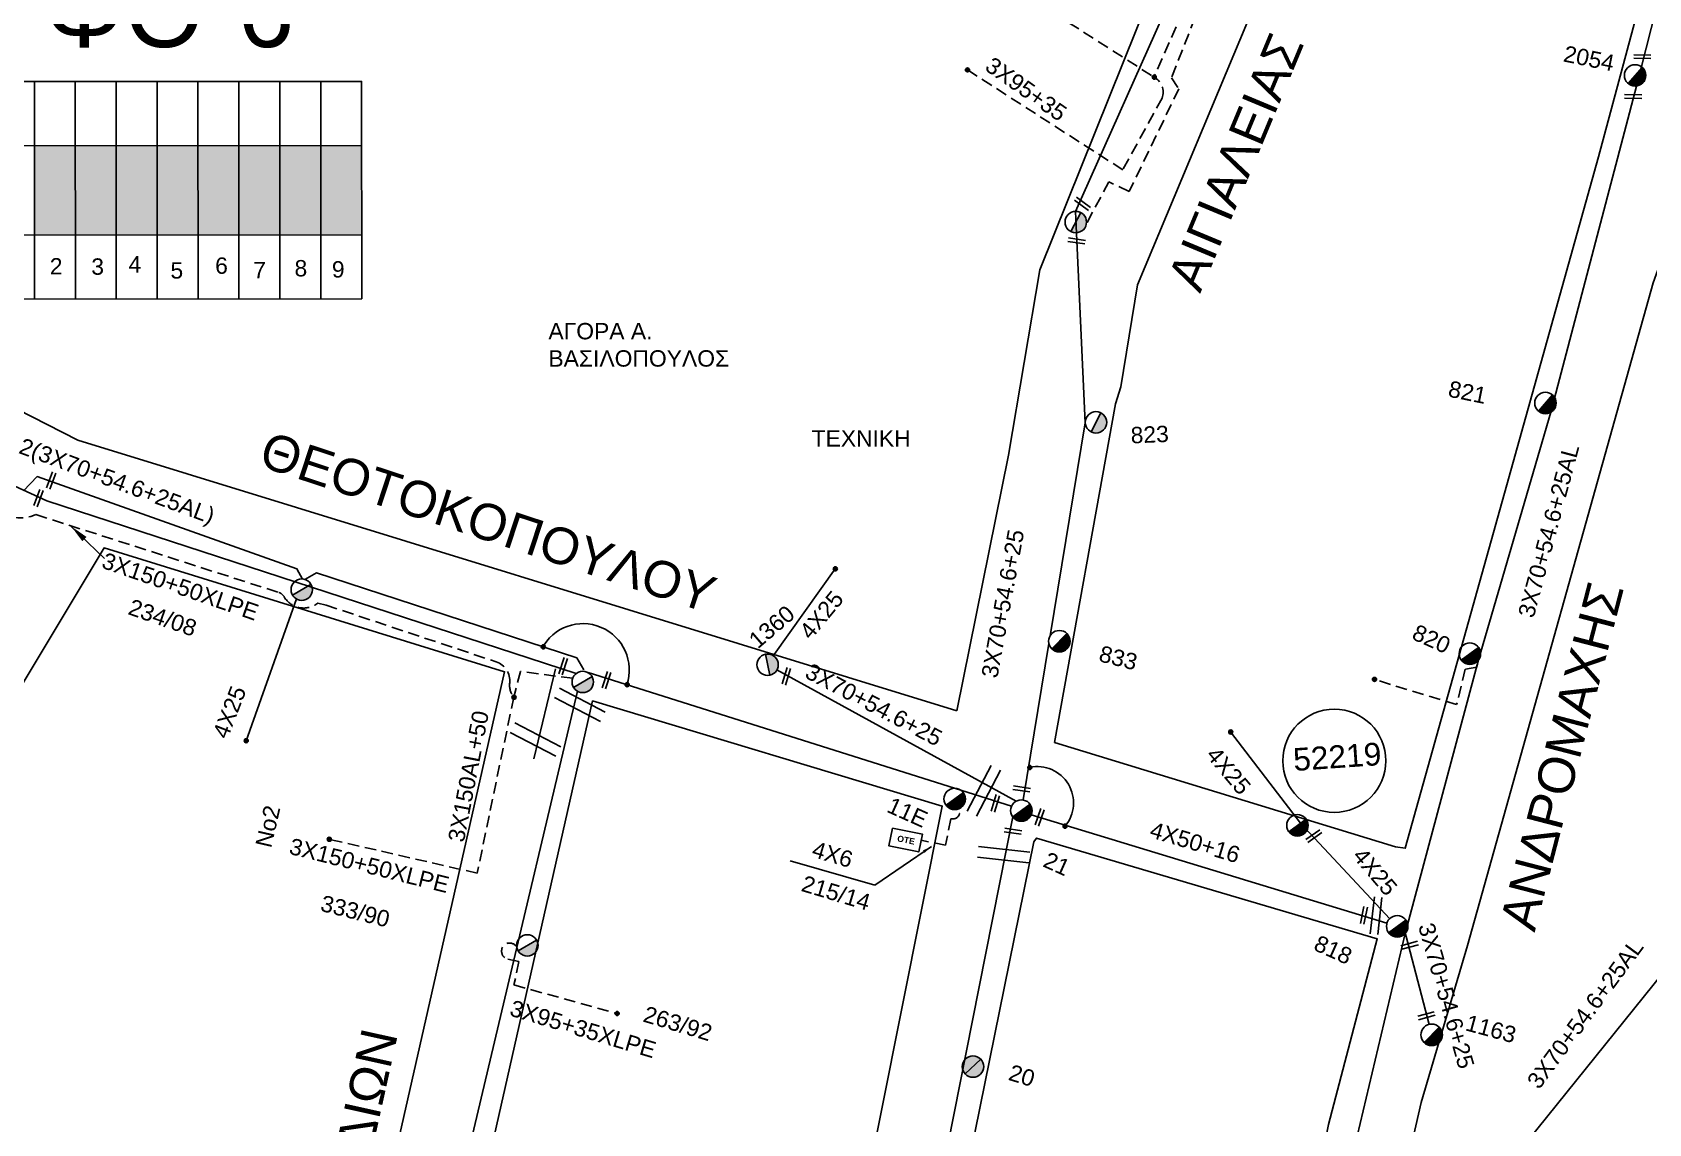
# Model space of a CAD drawing. Header units: millimetres. Extents: x 2999 to 5218, y 1863 to 2903.
# Drawn here: x 4649.8 to 4827.6, y 2590 to 2710 of the extents above; entities that cross this region are included whole.
import ezdxf
from ezdxf.enums import TextEntityAlignment as Align

# ---------------------------------------------------------------- set-up
doc = ezdxf.new("R2010")
doc.units = ezdxf.units.MM
doc.header["$LTSCALE"] = 0.5
doc.linetypes.add('DASHED', pattern=[19.05, 12.7, -6.35])
for name, color, linetype in [('Pillar OTE', 7, 'Continuous'), ('Άγνωστα', 7, 'Continuous'), ('Ασφαλειοκιβώτια Χ.Τ 9 αναχωρήσεων', 7, 'Continuous'), ('Γυμνά εναέρια ΧΤ και ΦΟΠ (3Φ)   4x50+16AL', 7, 'Continuous'), ('Επιγραφές - Σχήματα', 7, 'Continuous'), ('Καλώδια ΧΤ   3x150+50AL', 7, 'DASHED'), ('Καλώδια ΧΤ   3x150AL+50XLPE', 7, 'DASHED'), ('Καλώδια ΧΤ   3x95+35 CU', 7, 'DASHED'), ('Μηχανική τομή', 7, 'Continuous'), ('Στύλος Ξύλινος', 7, 'Continuous'), ('Στύλος Ξύλινος @ 1', 7, 'Continuous'), ('Στύλος ΦΜ', 7, 'Continuous'), ('Στύλος ΦΜ @ 1', 7, 'Continuous'), ('Συνδέσεις', 7, 'Continuous'), ('Συνεστραμμένα ΧΤ   3x70+54.6+25 AL', 7, 'SYN_LINE'), ('Τομή', 7, 'Continuous'), ('Υπόβαθρο ΔΕΗ', 7, 'Continuous'), ('Υπόγεια καλώδια Παροχών ΧΤ   4x25', 7, 'DASHED'), ('Υπόγεια καλώδια Παροχών ΧΤ   4x6', 7, 'DASHED')]:
    doc.layers.add(name, color=color, linetype=linetype)
doc.styles.add('arial', font='ARIAL.TTF')
doc.styles.get("Standard").update_dxf_attribs({"font": 'ARIAL.TTF'})
doc.linetypes.add('SYN_LINE', pattern='A,0.5,-0.0001,["/\\/\\/\\/",Standard,S=0.1,R=0,X=0,Y=-0.05],-0.25', length=0.7501)
doc.dimstyles.new('ISO-25', dxfattribs={"dimtxt": 2.5, "dimasz": 2.5, "dimexe": 1.25, "dimexo": 0.625, "dimtad": 1, "dimtxsty": 'Standard', "dimcen": 2.5, "dimadec": 0, "dimazin": 0, "dimtfac": 1, "dimtmove": 0, "dimatfit": 3, "dimfxl": 1, "dimarcsym": 0})

# ---------------------------------------------------------------- blocks, each defined once
blk = doc.blocks.new('ΑΣΦΑΛΕΙΟΚΙΒΩΤΙΟ ΥΠΟΣΤΑΘΜΟΥ 9 ΑΝΑΧΩΡΗΣΕΩΝ')
at = {"layer": 'Ασφαλειοκιβώτια Χ.Τ 9 αναχωρήσεων', "ltscale": 40}
for p, q in [((-23.8, 40.36), (24.02, 40.36)), ((-9.72, 40.36), (-9.72, -40.64)), ((9.94, 40.36), (9.94, -40.64)), ((-23.8, 31.36), (24.02, 31.36)), ((-23.8, 22.36), (24.02, 22.36)), ((-23.8, 13.36), (24.02, 13.36)), ((-23.8, 4.36), (24.02, 4.36)), ((-23.8, -4.64), (24.02, -4.64)), ((-23.8, -13.64), (24.02, -13.64)), ((-23.8, -22.64), (24.02, -22.64)), ((-23.8, -31.64), (24.02, -31.64))]:
    blk.add_line(p, q, dxfattribs=at)
at = {"layer": 'Ασφαλειοκιβώτια Χ.Τ 9 αναχωρήσεων'}
blk.add_lwpolyline([(-23.8, -40.64), (24.02, -40.64), (24.02, 40.36), (-23.8, 40.36)], close=True, dxfattribs=at)
for s, p in [('1', (-18.54, 37.25)), ('2', (-18.39, 27.98)), ('3', (-18.45, 18.85)), ('4', (-17.96, 10.67)), ('5', (-19.3, 1.44)), ('6', (-18.25, -8.4)), ('7', (-19.23, -16.79)), ('8', (-18.84, -25.86)), ('9', (-19.09, -34.08))]:
    blk.add_text(s, height=3.6, rotation=270, dxfattribs=at).set_placement(p)
at = {"layer": 'Ασφαλειοκιβώτια Χ.Τ 9 αναχωρήσεων', "ltscale": 40}
for tag, height, p in [('ΟΝΟΜΑ', 5, (-0.16, 44.31)), ('ΚΕΙΜΕΝΟ 1', 2, (17.06, 35.59)), ('ΚΕΙΜΕΝΟ 2', 2, (17.06, 26.88)), ('ΚΕΙΜΕΝΟ 3', 2, (17.06, 17.69)), ('ΚΕΙΜΕΝΟ 4', 2, (17.06, 8.71)), ('ΚΕΙΜΕΝΟ 5', 2, (17.06, -0.13)), ('ΚΕΙΜΕΝΟ 6', 2, (17.06, -9.05)), ('ΚΕΙΜΕΝΟ 7', 2, (17.06, -18.13)), ('ΚΕΙΜΕΝΟ 8', 2, (17.06, -26.85)), ('ΚΕΙΜΕΝΟ 9', 2, (17.06, -35.99)), ('ΣΧ', 2, (-0.1, -42.64))]:
    blk.add_attdef(tag, text='', height=height, dxfattribs=at).set_placement(p, align=Align.MIDDLE_CENTER)
blk = doc.blocks.new('ΜΗΧΑΝΙΚΗ ΤΟΜΗ')
at = {"layer": 'Μηχανική τομή', "ltscale": 40}
for p, q in [((-1.89, 0.78), (1.89, 0.78)), ((1.89, 0), (-1.89, 0))]:
    blk.add_line(p, q, dxfattribs=at)
blk = doc.blocks.new('ΥΠΑΡΧΩΝ ΤΣΙΜΕΝΤΕΝΙΟΣ ΣΤΥΛΟΣ')
at = {"layer": 'Στύλος ΦΜ'}
blk.add_hatch(color=7, dxfattribs=at).paths.add_polyline_path([(-1.29, -2.28, 0.574793), (2.62, 0, 0.268822), (1.3, 2.27)])
at = {"layer": 'Στύλος ΦΜ', "color": 7}
blk.add_line((-1.29, -2.28), (1.3, 2.27), dxfattribs=at)
blk.add_circle((0, 0), 2.62, dxfattribs=at)
at = {"layer": 'Στύλος ΦΜ', "flags": 4}
for tag, p in [('ΑΡΙΘΜΟΣ', (-4.68, 8.05)), ('ΤΥΠΟΣ', (-4.91, 3.03))]:
    blk.add_attdef(tag, p, '', height=4, dxfattribs=at)
blk = doc.blocks.new('ΥΠΑΡΧΩΝ ΞΥΛΙΝΟΣ ΣΤΥΛΟΣ')
at = {"layer": 'Στύλος Ξύλινος'}
h = blk.add_hatch(color=7, dxfattribs=at)
h.paths.add_polyline_path([(-2.62, 0, 0.270008), (-1.29, -2.28), (1.3, 2.27, 0.576266)])
h.paths.add_polyline_path([(-1.29, -2.28, 0.574793), (2.62, 0, 0.268822), (1.3, 2.27)])
at = {"layer": 'Στύλος Ξύλινος', "color": 7}
blk.add_line((-1.29, -2.28), (1.3, 2.27), dxfattribs=at)
blk.add_circle((0, 0), 2.62, dxfattribs=at)
at = {"layer": 'Στύλος Ξύλινος', "flags": 4}
for tag, p in [('ΑΡΙΘΜΟΣ', (-4.91, 8.6)), ('ΤΥΠΟΣ', (-4.85, 3.39))]:
    blk.add_attdef(tag, p, '', height=4, dxfattribs=at)
blk = doc.blocks.new('ΤΟΜΗ')
at = {"layer": 'Τομή', "ltscale": 40}
for p, q in [((-5.68, 0), (5.68, 0)), ((5.68, -2.33), (-5.68, -2.33))]:
    blk.add_line(p, q, dxfattribs=at)
blk = doc.blocks.new('_ΣΥΝΔΕΣΗ')
at = {"layer": 'Συνδέσεις', "linetype": 'SYN_LINE', "ltscale": 40}
blk.add_hatch(color=256, dxfattribs=at).paths.add_polyline_path([(0.5, -0.01, 1), (-0.5, -0.01, 1)])
at = {"layer": 'Συνδέσεις'}
blk.add_circle((0, -0.01), 0.5, dxfattribs=at)
blk = doc.blocks.new('PILLAR ΟΤΕ')
at = {"layer": 'Pillar OTE', "ltscale": 40}
blk.add_lwpolyline([(-3.31, 2.02), (3.39, 2.02), (3.39, -1.99), (-3.31, -1.99)], close=True, dxfattribs=at)
at = {"layer": 'Pillar OTE', "insert": (-1.81, 0.71), "char_height": 1.3575, "width": 109.961, "attachment_point": 1}
blk.add_mtext('{\\fArial|b1|i0|c161|p34;OTE}', dxfattribs=at)

msp = doc.modelspace()

# ---------------------------------------------------------------- hatches: boundary and pattern name
at = {"layer": 'Ασφαλειοκιβώτια Χ.Τ 9 αναχωρήσεων', "ltscale": 40}
for color, points in [(2, [(4649.99, 2697.57), (4650, 2687.74), (4654.5, 2687.74), (4654.49, 2697.57)]), (6, [(4654.49, 2697.57), (4654.5, 2687.74), (4659, 2687.75), (4658.99, 2697.57)]), (170, [(4658.99, 2697.57), (4659, 2687.75), (4663.5, 2687.75), (4663.49, 2697.58)]), (30, [(4663.49, 2697.58), (4663.5, 2687.75), (4668, 2687.75), (4667.99, 2697.58)]), (27, [(4667.99, 2697.58), (4668, 2687.75), (4672.5, 2687.75), (4672.49, 2697.58)]), (1, [(4672.49, 2697.58), (4672.5, 2687.75), (4677, 2687.76), (4676.99, 2697.58)]), (133, [(4676.99, 2697.58), (4677, 2687.76), (4681.5, 2687.76), (4681.49, 2697.58)]), (85, [(4681.49, 2697.58), (4681.5, 2687.76), (4686, 2687.76), (4685.99, 2697.59)])]:
    msp.add_hatch(color=color, dxfattribs=at).paths.add_polyline_path(points)

# ---------------------------------------------------------------- linework, layer by layer
at = {"layer": 'Άγνωστα', "color": 85, "linetype": 'DASHED', "ltscale": 0.2}
for points in [[(4730.7, 2760.76), (4785.02, 2724.65), (4782.69, 2719.77), (4781.15, 2720.53), (4775.08, 2705.03), (4775.88, 2703.82), (4770.43, 2692.54), (4768.2, 2693.6), (4765.72, 2689.02)], [(4698.72, 2617.58), (4682.4, 2621.32)]]:
    msp.add_lwpolyline(points, dxfattribs=at)
at = {"layer": 'Άγνωστα', "color": 151, "linetype": 'DASHED', "ltscale": 0.2}
for points in [[(4734.8, 2756), (4781.79, 2724.57), (4773.15, 2705.11)], [(4757.38, 2715.2), (4773.15, 2705.11)]]:
    msp.add_lwpolyline(points, dxfattribs=at)
at = {"layer": 'Άγνωστα', "color": 6, "linetype": 'DASHED', "ltscale": 0.2}
msp.add_lwpolyline([(4808.85, 2641.04), (4808.67, 2640.24), (4807.37, 2640), (4806.44, 2636.12), (4797.4, 2638.88)], dxfattribs=at)
at = {"layer": 'Άγνωστα', "color": 2, "ltscale": 40}
msp.add_lwpolyline([(4757.48, 2624.95), (4710.91, 2639.63), (4710.91, 2639.63)], dxfattribs=at)
at = {"layer": 'Άγνωστα', "color": 173, "ltscale": 40}
msp.add_lwpolyline([(4709.73, 2637.59), (4691.47, 2560.49), (4688.07, 2544.4)], dxfattribs=at)
at = {"layer": 'Γυμνά εναέρια ΧΤ και ΦΟΠ (3Φ)   4x50+16AL', "color": 1, "ltscale": 40}
msp.add_lwpolyline([(4740.25, 2535.99), (4753.19, 2601.37), (4757.61, 2623.78)], dxfattribs=at)
at = {"layer": 'Γυμνά εναέρια ΧΤ και ΦΟΠ (3Φ)   4x50+16AL', "color": 85, "ltscale": 40}
msp.add_lwpolyline([(4759.63, 2623.99), (4798.77, 2612.08)], dxfattribs=at)
at = {"layer": 'Επιγραφές - Σχήματα', "ltscale": 0.2}
msp.add_line((4707.33, 2640.04), (4704.94, 2630.17), dxfattribs=at)
at = {"layer": 'Επιγραφές - Σχήματα', "color": 173, "linetype": 'DASHED', "ltscale": 0.2}
msp.add_lwpolyline([(4702.07, 2608.14), (4703.3, 2607.87), (4702.75, 2605.29), (4714.07, 2602.16)], dxfattribs=at)
at = {"layer": 'Επιγραφές - Σχήματα'}
msp.add_circle((4792.98, 2629.94), 5.67, dxfattribs=at)
at = {"layer": 'Επιγραφές - Σχήματα', "ltscale": 0.2}
for centre, radius, start, end in [((4710.34, 2639.93), 5.09, 341.3293, 152.608), ((4760.31, 2625.31), 3.99, 320.0592, 101.912)]:
    msp.add_arc(centre, radius, start, end, dxfattribs=at)
at = {"layer": 'Επιγραφές - Σχήματα', "color": 173, "linetype": 'DASHED', "ltscale": 0.2}
msp.add_arc((4702.28, 2609.01), 0.894, 28.6912, 256.3551, dxfattribs=at)
at = {"layer": 'Καλώδια ΧΤ   3x150+50AL', "color": 85, "ltscale": 0.2}
msp.add_lwpolyline([(4602.2, 2695.76, -0.599767), (4603.85, 2690.2), (4597.91, 2683.48), (4611.41, 2676.37, -0.806038), (4615.85, 2674.03), (4620.57, 2671.87, -0.238863), (4621.27, 2670.08), (4645.82, 2657.6, 0.284038), (4650.17, 2657.01), (4676.87, 2648.45, -0.184531), (4677.49, 2647.95, 0.457853), (4681.16, 2647.28), (4682.08, 2647.05), (4700.8, 2640.82, -0.352144), (4702.28, 2638.51, 0.189258), (4702.72, 2636.93)], format="xyb", dxfattribs=at)
at = {"layer": 'Καλώδια ΧΤ   3x150AL+50XLPE', "color": 85, "linetype": 'DASHED', "ltscale": 0.2}
msp.add_lwpolyline([(4709.22, 2639.02), (4703.47, 2639.76), (4702.72, 2636.93), (4698.72, 2617.58)], dxfattribs=at)
at = {"layer": 'Καλώδια ΧΤ   3x95+35 CU', "color": 151, "linetype": 'DASHED', "ltscale": 0.2}
msp.add_lwpolyline([(4773.15, 2705.11, -0.377268), (4774.05, 2702.8), (4769.72, 2694.92), (4752.61, 2705.91)], format="xyb", dxfattribs=at)
at = {"layer": 'Συνεστραμμένα ΧΤ   3x70+54.6+25 AL', "color": 6, "ltscale": 20}
for points in [[(4800.79, 2610.96), (4808.85, 2641.04), (4816.81, 2668.27), (4826.21, 2704.13), (4835.32, 2739.89), (4871.09, 2728.27)], [(4794.52, 2584.48), (4800.79, 2610.96)]]:
    msp.add_lwpolyline(points, dxfattribs=at)
at = {"layer": 'Συνεστραμμένα ΧΤ   3x70+54.6+25 AL', "color": 2, "ltscale": 20}
for points in [[(4774.96, 2713.74), (4764.5, 2690.35), (4764.54, 2689.52)], [(4679.48, 2649.92), (4678.88, 2651.06), (4650.29, 2661.19), (4648.81, 2659.64)], [(4710.44, 2639.94), (4709.66, 2641.27), (4681.02, 2650.61), (4679.75, 2649.88)], [(4758, 2625.51), (4731.68, 2639.93)], [(4847.31, 2628.18), (4834.54, 2613.34), (4807.81, 2580.16), (4806.95, 2578.07), (4791.36, 2565.96)]]:
    msp.add_lwpolyline(points, dxfattribs=at)
at = {"layer": 'Συνεστραμμένα ΧΤ   3x70+54.6+25 AL', "color": 133, "ltscale": 20}
msp.add_lwpolyline([(4604.78, 2699.17), (4614.22, 2675.54), (4651.38, 2658.52), (4709.58, 2639.53)], dxfattribs=at)
at = {"layer": 'Συνεστραμμένα ΧΤ   3x70+54.6+25 AL', "color": 85, "ltscale": 20}
for points in [[(4764.54, 2689.52), (4765.59, 2667.1), (4761.73, 2643.69)], [(4761.59, 2642.85), (4758.75, 2625.63)]]:
    msp.add_lwpolyline(points, dxfattribs=at)
at = {"layer": 'Συνεστραμμένα ΧΤ   3x70+54.6+25 AL', "color": 6, "ltscale": 15}
msp.add_lwpolyline([(4800.47, 2612.15), (4803.42, 2600.96)], dxfattribs=at)
at = {"layer": 'Υπόβαθρο ΔΕΗ'}
for points in [[(4762.21, 2631.94), (4768.93, 2669.2), (4769.5, 2671.07), (4771.32, 2682.26), (4797.21, 2744.19), (4823.45, 2777.55), (4763.56, 2822.41), (4730.19, 2847.62), (4774.62, 2889.24)], [(4751.47, 2635.42), (4654.79, 2665.2), (4600.99, 2692.65), (4646.19, 2755.63), (4666.24, 2784.55), (4697.87, 2764), (4731.74, 2741.53), (4756.69, 2725.24), (4772.77, 2714.22), (4760.58, 2683.93), (4757.13, 2663.56), (4751.47, 2635.42)], [(4682.21, 2553.6), (4701.71, 2639.73), (4657.66, 2653.35), (4615.98, 2583.95), (4682.21, 2553.6)], [(4691.74, 2549.56), (4725.44, 2533.82), (4732.03, 2535.6), (4749.85, 2624.96), (4711.39, 2636.53), (4691.74, 2549.56)], [(4787.78, 2567.31), (4792.36, 2589.95), (4797.71, 2610.35), (4760.22, 2621.45), (4759.94, 2621.04), (4743.21, 2538.59), (4743.54, 2538.42), (4746.46, 2539.47), (4747.42, 2540.54), (4787.78, 2567.31)], [(4742.43, 2616.28), (4733.13, 2618.95)]]:
    msp.add_lwpolyline(points, dxfattribs=at)
for points in [[(4762.21, 2631.94), (4799.72, 2620.49), (4800.79, 2620.32), (4811.71, 2659.36), (4822.04, 2696.33), (4836.9, 2751.62), (4850.22, 2741.34), (4862.71, 2732.77, 0.11908), (4870.71, 2729.72), (4888.66, 2738.77), (4915.74, 2752.18), (4948.22, 2768.7), (4923.88, 2820.99), (4913.74, 2841.21, 0.097629), (4889.52, 2872.45), (4884.09, 2875.89), (4873.75, 2880.46), (4860.38, 2887.48)], [(4952.4, 2760.08), (4947.5, 2757.21), (4896.01, 2731.53), (4868.56, 2716.79), (4848.9, 2731.86), (4845, 2734.42), (4830.94, 2690.53), (4828.07, 2682.5), (4807.64, 2609.63), (4802.53, 2592.36), (4800.38, 2582.91, 0.681484), (4804.98, 2579.77, -0.01881), (4808.56, 2582.02, -0.116382), (4814.89, 2583.91, -0.160302), (4845.19, 2578.28, -0.060772), (4861.56, 2568.29), (4895.69, 2544.25, 0.129566), (4925.43, 2536.55, 0.095179), (4950.07, 2544.08, -0.008073), (4962.15, 2550.23), (4988.35, 2570.92), (5007.04, 2586.1), (5010.05, 2588.39)]]:
    msp.add_lwpolyline(points, format="xyb", dxfattribs=at)
at = {"layer": 'Υπόγεια καλώδια Παροχών ΧΤ   4x25', "color": 2, "linetype": 'SYN_LINE', "ltscale": 15}
msp.add_lwpolyline([(4731.37, 2641.61), (4738.07, 2651.05)], dxfattribs=at)
at = {"layer": 'Υπόγεια καλώδια Παροχών ΧΤ   4x25', "linetype": 'SYN_LINE', "ltscale": 20}
msp.add_lwpolyline([(4678.82, 2647.73), (4673.3, 2632.14)], dxfattribs=at)
at = {"layer": 'Υπόγεια καλώδια Παροχών ΧΤ   4x25', "color": 85, "linetype": 'SYN_LINE', "ltscale": 15}
for points in [[(4789.25, 2623.07), (4781.56, 2633.11)], [(4799.08, 2612.58), (4789.25, 2623.07)]]:
    msp.add_lwpolyline(points, dxfattribs=at)
at = {"layer": 'Υπόγεια καλώδια Παροχών ΧΤ   4x6', "color": 2, "linetype": 'DASHED', "ltscale": 0.2}
msp.add_lwpolyline([(4751.53, 2624.94, -0.784541), (4750.8, 2623.57), (4750.22, 2620.67), (4747.52, 2621.21)], format="xyb", dxfattribs=at)

# ---------------------------------------------------------------- block references
at = {"layer": 'Pillar OTE', "xscale": 0.5, "yscale": 0.5, "zscale": 0.5, "rotation": 348.7229970733609}
msp.add_blockref('PILLAR ΟΤΕ', (4745.81, 2621.23), dxfattribs=at)
at = {"layer": 'Ασφαλειοκιβώτια Χ.Τ 9 αναχωρήσεων', "xscale": 0.4999999999999998, "yscale": 0.4999999999999998, "zscale": 0.4999999999999998, "rotation": 90.0271475312005}
msp.add_blockref('ΑΣΦΑΛΕΙΟΚΙΒΩΤΙΟ ΥΠΟΣΤΑΘΜΟΥ 9 ΑΝΑΧΩΡΗΣΕΩΝ', (4665.68, 2692.61), dxfattribs=at).add_auto_attribs({'ΟΝΟΜΑ': 'ΦΟ -6'})
at = {"layer": 'Μηχανική τομή'}
for p, xscale, yscale, zscale, rotation in [((4826.86, 2707.16), 0.4999999999999997, 0.4999999999999997, 0.4999999999999997, 359.0124569363024), ((4825.85, 2702.78), 0.4999999999999997, 0.4999999999999997, 0.4999999999999997, 359.0124569363024), ((4765.17, 2691.02), 0.4999999999999994, 0.4999999999999994, 0.4999999999999994, 323.4536695641671), ((4764.62, 2686.9), 0.4999999999999994, 0.4999999999999994, 0.4999999999999994, 351.7363906957834), ((4652.03, 2660.69), 0.4999999999999427, 0.4999999999999427, 0.4999999999999427, 69.66239648490493), ((4650.64, 2658.76), 0.4999999999999427, 0.4999999999999427, 0.4999999999999427, 69.66239648490493), ((4708.36, 2640.29), 0.4999999999999994, 0.4999999999999994, 0.4999999999999994, 71.74091371315876), ((4732.89, 2639.17), 0.49999999999999, 0.49999999999999, 0.49999999999999, 72.56546023012388), ((4713.12, 2638.74), 0.4999999999999994, 0.4999999999999994, 0.4999999999999994, 71.74091371315876), ((4755.88, 2625.2), 0.49999999999999, 0.49999999999999, 0.49999999999999, 72.56546023012388), ((4758.56, 2626.65), 0.4999999999999994, 0.4999999999999994, 0.4999999999999994, 351.7363906957834), ((4760.76, 2623.66), 0.4999999999999994, 0.4999999999999994, 0.4999999999999994, 71.74091371315876), ((4757.61, 2622), 0.4999999999999994, 0.4999999999999994, 0.4999999999999994, 351.7363906957834), ((4790.84, 2621.5), 0.4999999999999343, 0.4999999999999343, 0.4999999999999343, 35.25354387066899), ((4796.43, 2612.91), 0.4999999999999995, 0.4999999999999995, 0.4999999999999995, 78.11388107314366), ((4801.33, 2609.48), 0.5000000000000443, 0.5000000000000443, 0.5000000000000443, 14.92500973035329), ((4803.17, 2601.72), 0.5000000000000443, 0.5000000000000443, 0.5000000000000443, 14.92500973035329)]:
    msp.add_blockref('ΜΗΧΑΝΙΚΗ ΤΟΜΗ', p, dxfattribs=dict(at, xscale=xscale, yscale=yscale, zscale=zscale, rotation=rotation))
at = {"layer": 'Στύλος Ξύλινος @ 1', "ltscale": 40}
ref = msp.add_blockref('ΥΠΑΡΧΩΝ ΞΥΛΙΝΟΣ ΣΤΥΛΟΣ', (4753.24, 2596.32), dxfattribs=dict(at, xscale=0.4499999999998179, yscale=0.4499999999998179, zscale=0.4499999999998179, rotation=343.0510729418953))
ref.add_attrib('ΤΥΠΟΣ', '20', (4757.02, 2594.88), dxfattribs={"layer": 'Στύλος Ξύλινος', "height": 1.8, "rotation": 343.0511, "flags": 4})
at = {"layer": 'Στύλος ΦΜ @ 1', "ltscale": 40}
ref = msp.add_blockref('ΥΠΑΡΧΩΝ ΤΣΙΜΕΝΤΕΝΙΟΣ ΣΤΥΛΟΣ', (4826.07, 2705.3), dxfattribs=dict(at, xscale=0.449999999999818, yscale=0.449999999999818, zscale=0.449999999999818, rotation=348.5082658432309))
ref.add_attrib('ΤΥΠΟΣ', '2054', (4818.08, 2706.85), dxfattribs={"layer": 'Στύλος ΦΜ', "height": 1.8, "rotation": 348.5083, "flags": 4})
at = {"layer": 'Στύλος ΦΜ @ 1', "ltscale": 40, "xscale": 0.449999999999818, "yscale": 0.449999999999818, "zscale": 0.449999999999818}
for p, rotation in [((4764.55, 2689.17), 2.401382049397705), ((4679.41, 2648.75), 330.0621846464709), ((4710.32, 2638.61), 330.0621846464709), ((4788.93, 2622.84), 335.8214020820489), ((4704.22, 2609.64), 330.0621846464709)]:
    msp.add_blockref('ΥΠΑΡΧΩΝ ΤΣΙΜΕΝΤΕΝΙΟΣ ΣΤΥΛΟΣ', p, dxfattribs=dict(at, rotation=rotation))
at = {"layer": 'Στύλος ΦΜ @ 1', "ltscale": 40}
ref = msp.add_blockref('ΥΠΑΡΧΩΝ ΤΣΙΜΕΝΤΕΝΙΟΣ ΣΤΥΛΟΣ', (4816.21, 2669.28), dxfattribs=dict(at, xscale=0.449999999999818, yscale=0.449999999999818, zscale=0.449999999999818, rotation=348.5082658432309))
ref.add_attrib('ΤΥΠΟΣ', '821', (4805.4, 2670), dxfattribs={"layer": 'Στύλος ΦΜ', "height": 1.8, "rotation": 348.5083, "flags": 4})
ref = msp.add_blockref('ΥΠΑΡΧΩΝ ΤΣΙΜΕΝΤΕΝΙΟΣ ΣΤΥΛΟΣ', (4766.77, 2667.15), dxfattribs=dict(at, xscale=0.449999999999818, yscale=0.449999999999818, zscale=0.449999999999818, rotation=2.401382049397705))
ref.add_attrib('ΤΥΠΟΣ', '823', (4770.62, 2664.83), dxfattribs={"layer": 'Στύλος ΦΜ', "height": 1.8, "rotation": 2.4014, "flags": 4})
ref = msp.add_blockref('ΥΠΑΡΧΩΝ ΤΣΙΜΕΝΤΕΝΙΟΣ ΣΤΥΛΟΣ', (4730.65, 2640.5), dxfattribs=dict(at, xscale=0.449999999999818, yscale=0.449999999999818, zscale=0.449999999999818, rotation=40.59653891304436))
ref.add_attrib('ΤΥΠΟΣ', '1360', (4729.56, 2642.17), dxfattribs={"layer": 'Στύλος ΦΜ', "height": 1.8, "rotation": 40.5965, "flags": 4})
ref = msp.add_blockref('ΥΠΑΡΧΩΝ ΤΣΙΜΕΝΤΕΝΙΟΣ ΣΤΥΛΟΣ', (4762.74, 2643.09), dxfattribs=dict(at, xscale=0.449999999999818, yscale=0.449999999999818, zscale=0.449999999999818, rotation=345.6367371164623))
ref.add_attrib('ΤΥΠΟΣ', '833', (4766.97, 2640.91), dxfattribs={"layer": 'Στύλος ΦΜ', "height": 1.8, "rotation": 345.6367, "flags": 4})
ref = msp.add_blockref('ΥΠΑΡΧΩΝ ΤΣΙΜΕΝΤΕΝΙΟΣ ΣΤΥΛΟΣ', (4807.89, 2641.72), dxfattribs=dict(at, xscale=0.449999999999818, yscale=0.449999999999818, zscale=0.449999999999818, rotation=335.8214020820489))
ref.add_attrib('ΤΥΠΟΣ', '820', (4801.39, 2643.38), dxfattribs={"layer": 'Στύλος ΦΜ', "height": 1.8, "rotation": 335.8214, "flags": 4})
ref = msp.add_blockref('ΥΠΑΡΧΩΝ ΤΣΙΜΕΝΤΕΝΙΟΣ ΣΤΥΛΟΣ', (4751.23, 2625.75), dxfattribs=dict(at, xscale=0.449999999999818, yscale=0.449999999999818, zscale=0.449999999999818, rotation=335.8214020820489))
ref.add_attrib('ΤΥΠΟΣ', '11Ε', (4743.63, 2624.37), dxfattribs={"layer": 'Στύλος ΦΜ', "height": 1.8, "rotation": 335.8214, "flags": 4})
ref = msp.add_blockref('ΥΠΑΡΧΩΝ ΤΣΙΜΕΝΤΕΝΙΟΣ ΣΤΥΛΟΣ', (4758.56, 2624.47), dxfattribs=dict(at, xscale=0.449999999999818, yscale=0.449999999999818, zscale=0.449999999999818, rotation=335.8214020820489))
ref.add_attrib('ΤΥΠΟΣ', '21', (4760.82, 2618.36), dxfattribs={"layer": 'Στύλος ΦΜ', "height": 1.8, "rotation": 335.8214, "flags": 4})
ref = msp.add_blockref('ΥΠΑΡΧΩΝ ΤΣΙΜΕΝΤΕΝΙΟΣ ΣΤΥΛΟΣ', (4799.9, 2611.74), dxfattribs=dict(at, xscale=0.449999999999818, yscale=0.449999999999818, zscale=0.449999999999818, rotation=335.8214020820489))
ref.add_attrib('ΤΥΠΟΣ', '818', (4790.58, 2609.2), dxfattribs={"layer": 'Στύλος ΦΜ', "height": 1.8, "rotation": 335.8214, "flags": 4})
ref = msp.add_blockref('ΥΠΑΡΧΩΝ ΤΣΙΜΕΝΤΕΝΙΟΣ ΣΤΥΛΟΣ', (4803.69, 2599.81), dxfattribs=dict(at, xscale=0.449999999999818, yscale=0.449999999999818, zscale=0.449999999999818, rotation=344.8903310018493))
ref.add_attrib('ΤΥΠΟΣ', '1163', (4807.28, 2600.33), dxfattribs={"layer": 'Στύλος ΦΜ', "height": 1.8, "rotation": 344.8903, "flags": 4})
at = {"layer": 'Συνδέσεις', "xscale": 0.4500000000002728, "yscale": 0.4500000000002728, "zscale": 0.4500000000002728}
for p in [(4752.64, 2705.91), (4773.18, 2705.11), (4738.1, 2651.05), (4705.98, 2642.47), (4715.2, 2638.31), (4797.4, 2638.89), (4702.75, 2636.93), (4781.59, 2633.11), (4673.3, 2632.15), (4759.49, 2629.21), (4763.37, 2622.76), (4682.43, 2621.32), (4714.1, 2602.16)]:
    msp.add_blockref('_ΣΥΝΔΕΣΗ', p, dxfattribs=at)
at = {"layer": 'Τομή'}
for p, xscale, yscale, zscale, rotation in [((4710.28, 2636.61), 0.4999999999999999, 0.4999999999999999, 0.4999999999999999, 332.4826279330928), ((4705.38, 2632.79), 0.4999999999999996, 0.4999999999999996, 0.4999999999999996, 332.4826279330928), ((4753.92, 2626.92), 0.4999999999999999, 0.4999999999999999, 0.4999999999999999, 62.51254214628541), ((4756.55, 2619.05), 0.5000000000000966, 0.5000000000000966, 0.5000000000000966, 173.6851362310085), ((4797.16, 2612.96), 0.3605128003921233, 0.3605128003921233, 0.3605128003921233, 83.68513623100851)]:
    msp.add_blockref('ΤΟΜΗ', p, dxfattribs=dict(at, xscale=xscale, yscale=yscale, zscale=zscale, rotation=rotation))

# ---------------------------------------------------------------- texts
at = {"layer": 'Άγνωστα', "ltscale": 40, "char_height": 1.8, "width": 17.1868, "attachment_point": 1, "style": 'arial'}
for s, insert, rotation in [('3X150+50XLPE', (4657.86, 2652.9), 340.9037), ('3X150+50XLPE', (4678.34, 2621.48), 345.9973), ('3X95+35XLPE', (4702.67, 2603.69), 343.3566)]:
    msp.add_mtext(s, dxfattribs=dict(at, insert=insert, rotation=rotation))
at = {"layer": 'Γυμνά εναέρια ΧΤ και ΦΟΠ (3Φ)   4x50+16AL', "ltscale": 40, "insert": (4773.07, 2623.29), "char_height": 1.8, "width": 17.1868, "attachment_point": 1, "rotation": 343.3566, "style": 'arial'}
msp.add_mtext('4X50+16', dxfattribs=at)
at = {"layer": 'Επιγραφές - Σχήματα', "ltscale": 40, "insert": (4651.04, 2716.41), "char_height": 8, "width": 17.8089, "attachment_point": 1, "style": 'arial'}
msp.add_mtext('ΦO-6', dxfattribs=at)
at = {"layer": 'Επιγραφές - Σχήματα', "char_height": 4, "attachment_point": 1}
for s, insert, width, rotation in [('ΑΙΓΙΑΛΕΙΑΣ', (4774.53, 2682.81), 63.5526, 67.3659), ('ΘΕΟΤΟΚΟΠΟΥΛΟΥ', (4675.75, 2666.22), 15.1545, 341.8277), ('ΑΝΔΡΟΜΑΧΗΣ', (4811.14, 2612.02), 63.5526, 75.4541), ('ΛΑΓΚΑΔΙΩΝ', (4679.27, 2570.01), 63.5526, 77.4923)]:
    msp.add_mtext(s, dxfattribs=dict(at, insert=insert, width=width, rotation=rotation))
at = {"layer": 'Επιγραφές - Σχήματα', "color": 1, "ltscale": 0.2, "char_height": 1.8, "width": 13.7443, "attachment_point": 1}
for s, insert in [('ΑΓΟΡΑ Α. ΒΑΣΙΛΟΠΟΥΛΟΣ', (4706.54, 2678.08)), ('ΤΕΧΝΙΚΗ', (4735.49, 2666.29))]:
    msp.add_mtext(s, dxfattribs=dict(at, insert=insert))
at = {"layer": 'Επιγραφές - Σχήματα', "ltscale": 40, "width": 17.1868, "attachment_point": 1, "style": 'arial'}
for s, insert, char_height, rotation in [('234/08', (4660.77, 2647.79), 1.8, 340.9037), ('52219', (4788.38, 2631.31), 2.5, 3.9372), ('Νο2', (4674.28, 2620.68), 1.8, 77.0053), ('4Χ6', (4735.91, 2621.15), 1.8, 343.3566), ('215/14', (4734.75, 2617.38), 1.8, 343.3566), ('333/90', (4681.78, 2615.21), 1.8, 345.9973), ('263/92', (4717.35, 2603.02), 1.8, 343.3566)]:
    msp.add_mtext(s, dxfattribs=dict(at, insert=insert, char_height=char_height, rotation=rotation))
at = {"layer": 'Καλώδια ΧΤ   3x150AL+50XLPE', "ltscale": 40, "insert": (4695.47, 2621.23), "char_height": 1.8, "width": 17.1868, "attachment_point": 1, "rotation": 79.0571, "style": 'arial'}
msp.add_mtext('3X150AL+50', dxfattribs=at)
at = {"layer": 'Καλώδια ΧΤ   3x95+35 CU', "ltscale": 40, "insert": (4755.46, 2707.45), "char_height": 1.8, "width": 17.1868, "attachment_point": 1, "rotation": 324.9174, "style": 'arial'}
msp.add_mtext('3X95+35', dxfattribs=at)
at = {"layer": 'Συνεστραμμένα ΧΤ   3x70+54.6+25 AL', "ltscale": 40, "char_height": 1.8, "width": 17.1868, "attachment_point": 1, "style": 'arial'}
for s, insert, rotation in [('2(3X70+54.6+25AL)', (4648.79, 2665.49), 339.704), ('3X70+54.6+25', (4754.14, 2639.27), 79.6015), ('3X70+54.6+25', (4735.46, 2640.75), 332.2655), ('3X70+54.6+25', (4803.92, 2612.29), 285.8774)]:
    msp.add_mtext(s, dxfattribs=dict(at, insert=insert, rotation=rotation))
at = {"layer": 'Συνεστραμμένα ΧΤ   3x70+54.6+25 AL', "ltscale": 20, "char_height": 1.8, "width": 17.1868, "attachment_point": 1, "style": 'arial'}
for insert, rotation in [((4813.16, 2646.01), 75.0436), ((4814.05, 2594.78), 53.6478)]:
    msp.add_mtext('3X70+54.6+25AL', dxfattribs=dict(at, insert=insert, rotation=rotation))
at = {"layer": 'Υπόγεια καλώδια Παροχών ΧΤ   4x25', "ltscale": 0.2, "char_height": 1.8, "width": 17.1868, "attachment_point": 1, "style": 'arial'}
for insert, rotation in [((4734, 2644.29), 50.3882), ((4669.55, 2632.88), 68.8475), ((4780.16, 2631.68), 310.2849), ((4796.27, 2620.58), 310.2849)]:
    msp.add_mtext('4X25', dxfattribs=dict(at, insert=insert, rotation=rotation))

# ---------------------------------------------------------------- leaders
at = {"layer": 'Επιγραφές - Σχήματα', "ltscale": 40}
for points, override in [([(4654.06, 2655.71), (4657.73, 2652.17)], {"dimasz": 2, "dimtad": 0}), ([(4748.66, 2620.52), (4742.43, 2616.28)], {"dimasz": 1, "dimtad": 0})]:
    msp.add_leader(points, dimstyle='ISO-25', override=override, dxfattribs=at)

doc.saveas('drawing.dxf')
